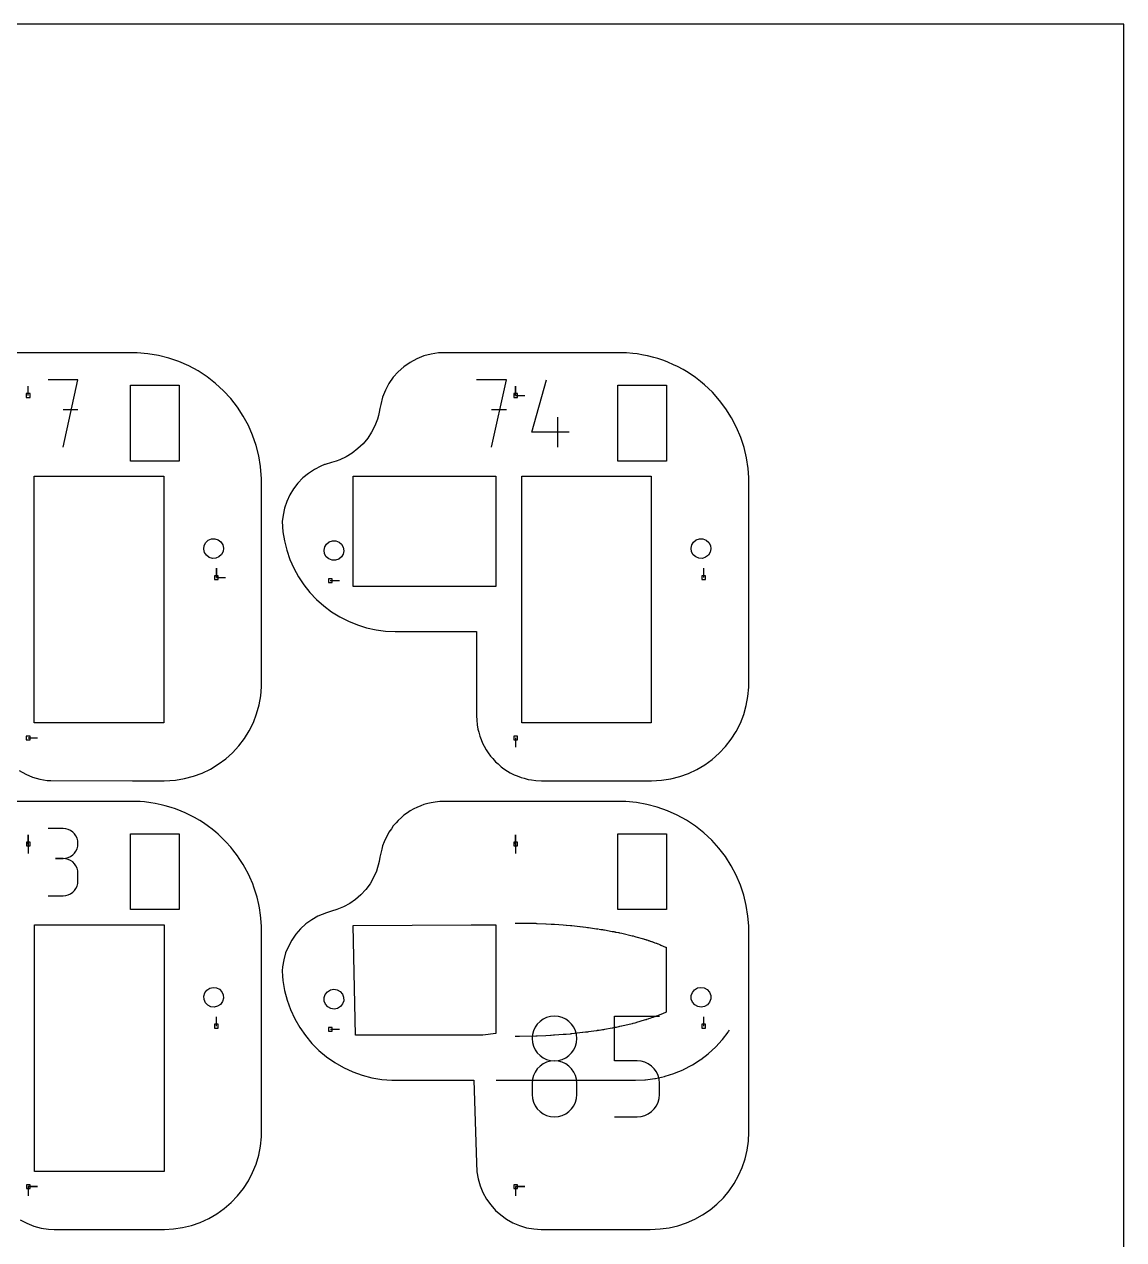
# Model space of a CAD drawing. Extents: x 0 to 400, y 0 to 400.
# Drawn here: x 230.4 to 400, y 212.6 to 400 of the extents above; entities that cross this region are included whole.
import ezdxf

# ---------------------------------------------------------------- set-up
doc = ezdxf.new("R2010")
doc.units = 0

msp = doc.modelspace()

# ---------------------------------------------------------------- linework, layer by layer
at = {"layer": 'annotation', "color": 1}
for p, q in [((238.688848, 345.174575), (234.078632, 345.174575)), ((236.384065, 334.807276), (238.688848, 345.174575)), ((304.792789, 345.174575), (300.182572, 345.174575)), ((302.488006, 334.807276), (304.792789, 345.174575)), ((308.680851, 337.112059), (310.979783, 345.174575)), ((231.011465, 342.767525), (231.011465, 344.196275)), ((306.186467, 342.767525), (306.186467, 344.196275)), ((306.186467, 342.767525), (306.186467, 344.196275)), ((306.186467, 344.196275), (306.186467, 342.767525)), ((306.186467, 342.767525), (307.615217, 342.767525)), ((238.688848, 340.557856), (236.384065, 340.557856)), ((304.792789, 340.557856), (302.488006, 340.557856)), ((312.711784, 334.807276), (312.711784, 339.411641)), ((314.437283, 337.112059), (308.680851, 337.112059)), ((260.044763, 314.700648), (260.044763, 316.129398)), ((260.044763, 314.700648), (260.044763, 316.129398)), ((260.044763, 316.129398), (260.044763, 314.700648)), ((335.218558, 314.700648), (335.218558, 316.129398)), ((260.044763, 314.700648), (261.473513, 314.700647)), ((277.618556, 314.224398), (279.047306, 314.224398)), ((231.011465, 289.967521), (232.440215, 289.96752)), ((306.186467, 289.967521), (306.186467, 288.538771)), ((236.391001, 275.992369), (234.088432, 275.992369)), ((236.805123, 275.955199), (236.391001, 275.992369)), ((237.194798, 275.848078), (236.805123, 275.955199)), ((237.553544, 275.677596), (237.194798, 275.848078)), ((237.87488, 275.45034), (237.553544, 275.677596)), ((231.017499, 273.59252), (231.017499, 275.02127)), ((231.017499, 273.59252), (231.017499, 275.02127)), ((231.017499, 275.02127), (231.017499, 273.59252)), ((238.152325, 275.1729), (237.87488, 275.45034)), ((238.379398, 274.851863), (238.152325, 275.1729)), ((238.549617, 274.493817), (238.379398, 274.851863)), ((238.656501, 274.10535), (238.549617, 274.493817)), ((238.693569, 273.693052), (238.656501, 274.10535)), ((238.656501, 273.278818), (238.693569, 273.693052)), ((238.693569, 273.693052), (238.693569, 273.693052)), ((306.186467, 273.59252), (306.186467, 275.02127)), ((306.186467, 273.59252), (306.186467, 275.02127)), ((306.186467, 275.02127), (306.186467, 273.59252)), ((231.017499, 273.59252), (231.017499, 272.16377)), ((237.553544, 271.702247), (237.87488, 271.929832)), ((237.87488, 271.929832), (238.152325, 272.207817)), ((238.152325, 272.207817), (238.379398, 272.529666)), ((238.379398, 272.529666), (238.549617, 272.888844)), ((238.549617, 272.888844), (238.656501, 273.278818)), ((306.186467, 273.59252), (306.186467, 272.16377)), ((236.391001, 271.387232), (235.238091, 271.387232)), ((235.238091, 271.387232), (236.391001, 271.387232)), ((236.391001, 271.387232), (236.805123, 271.424412)), ((236.805123, 271.350061), (236.391001, 271.387232)), ((236.391001, 271.387232), (236.391001, 271.387232)), ((236.805123, 271.424412), (237.194798, 271.531595)), ((237.194798, 271.242941), (236.805123, 271.350061)), ((237.194798, 271.531595), (237.553544, 271.702247)), ((237.553544, 271.072458), (237.194798, 271.242941)), ((237.87488, 270.845203), (237.553544, 271.072458)), ((238.152325, 270.567762), (237.87488, 270.845203)), ((238.379398, 270.246725), (238.152325, 270.567762)), ((238.549617, 269.888679), (238.379398, 270.246725)), ((238.656501, 269.500213), (238.549617, 269.888679)), ((238.693569, 269.087915), (238.656501, 269.500213)), ((238.693569, 267.935005), (238.693569, 269.087915)), ((238.693569, 269.087915), (238.693569, 269.087915)), ((237.553544, 265.950317), (237.87488, 266.177502)), ((237.87488, 266.177502), (238.152325, 266.454889)), ((238.152325, 266.454889), (238.379398, 266.775905)), ((238.379398, 266.775905), (238.549617, 267.133978)), ((238.549617, 267.133978), (238.656501, 267.522535)), ((238.656501, 267.522535), (238.693569, 267.935005)), ((234.088432, 265.635687), (236.391001, 265.635687)), ((236.391001, 265.635687), (236.805123, 265.672837)), ((236.391001, 265.635687), (236.391001, 265.635687)), ((236.805123, 265.672837), (237.194798, 265.779904)), ((237.194798, 265.779904), (237.553544, 265.950317)), ((306.135281, 261.416222), (306.559937, 261.422853)), ((306.559937, 261.422853), (306.683766, 261.424727)), ((306.683766, 261.424727), (306.807435, 261.422767)), ((306.807435, 261.422767), (309.297195, 261.383978)), ((309.297195, 261.383978), (309.405653, 261.382307)), ((309.405653, 261.382307), (309.528285, 261.376551)), ((309.528285, 261.376551), (310.842923, 261.315031)), ((310.842923, 261.315031), (310.912537, 261.31182)), ((310.912537, 261.31182), (311.659299, 261.276796)), ((311.659299, 261.276796), (312.064508, 261.257832)), ((312.064508, 261.257832), (312.102368, 261.256082)), ((312.102368, 261.256082), (312.222793, 261.24667)), ((312.222793, 261.24667), (313.513826, 261.145039)), ((313.513826, 261.145039), (313.55319, 261.141925)), ((313.55319, 261.141925), (313.976121, 261.108706)), ((313.976121, 261.108706), (314.036759, 261.103943)), ((314.036759, 261.103943), (314.687133, 261.052656)), ((314.687133, 261.052656), (314.741514, 261.048498)), ((314.741514, 261.048498), (314.746538, 261.048093)), ((314.746538, 261.048093), (314.864099, 261.034793)), ((314.864099, 261.034793), (316.124864, 260.892807)), ((316.124864, 260.892807), (316.162825, 260.888514)), ((316.162825, 260.888514), (316.569488, 260.842733)), ((316.569488, 260.842733), (316.608777, 260.838368)), ((316.608777, 260.838368), (317.029812, 260.79091)), ((317.029812, 260.79091), (317.2879, 260.761862)), ((317.2879, 260.761862), (317.31196, 260.759156)), ((317.31196, 260.759156), (317.426932, 260.742018)), ((317.426932, 260.742018), (318.660234, 260.558578)), ((318.660234, 260.558578), (318.670323, 260.557093)), ((318.670323, 260.557093), (318.777616, 260.541074)), ((318.777616, 260.541074), (318.804, 260.53719)), ((318.804, 260.53719), (318.98043, 260.51091)), ((319.103888, 260.492522), (319.110256, 260.491574)), ((319.110256, 260.491574), (319.369894, 260.453002)), ((319.369894, 260.453002), (319.390984, 260.449932)), ((319.390984, 260.449932), (319.617323, 260.416161)), ((319.617323, 260.416161), (319.762728, 260.394566)), ((319.762728, 260.394566), (319.776398, 260.3925)), ((319.776398, 260.3925), (319.890214, 260.371158)), ((319.890214, 260.371158), (321.111173, 260.141196)), ((321.111173, 260.141196), (321.115261, 260.140354)), ((321.115261, 260.140354), (321.158774, 260.132254)), ((321.158774, 260.132254), (321.172119, 260.129598)), ((321.172119, 260.129598), (321.316061, 260.102581)), ((321.316061, 260.102581), (321.327188, 260.100474)), ((321.327188, 260.100474), (321.446745, 260.078011)), ((321.446745, 260.078011), (321.455372, 260.076365)), ((321.455372, 260.076365), (321.54738, 260.058956)), ((321.54738, 260.058956), (321.553702, 260.057846)), ((321.553702, 260.057846), (321.621422, 260.04509)), ((321.621422, 260.04509), (321.625312, 260.044241)), ((321.625312, 260.044241), (321.667734, 260.036279)), ((321.667734, 260.036279), (321.669498, 260.035961)), ((321.669498, 260.035961), (321.687774, 260.032594)), ((321.687774, 260.032594), (322.078167, 259.959018)), ((322.078167, 259.959018), (322.114485, 259.952119)), ((322.114485, 259.952119), (322.126087, 259.949452)), ((322.126087, 259.949452), (322.250126, 259.9205)), ((322.250126, 259.9205), (322.277284, 259.914178)), ((322.277284, 259.914178), (322.568942, 259.846151)), ((322.568942, 259.846151), (322.569948, 259.845911)), ((322.569948, 259.845911), (322.579616, 259.843627)), ((322.579616, 259.843627), (324.157046, 259.475433)), ((324.157046, 259.475433), (324.304133, 259.441153)), ((324.304133, 259.441153), (324.327485, 259.434526)), ((324.327485, 259.434526), (324.577764, 259.363172)), ((324.577764, 259.363172), (324.591459, 259.359159)), ((324.591459, 259.359159), (324.737913, 259.317392)), ((324.737913, 259.317392), (325.934879, 258.976156)), ((325.934879, 258.976156), (326.046577, 258.944252)), ((326.046577, 258.944252), (326.062933, 258.939598)), ((326.062933, 258.939598), (326.239121, 258.889364)), ((326.239121, 258.889364), (326.315998, 258.867441)), ((326.315998, 258.867441), (326.323151, 258.865489)), ((326.323151, 258.865489), (326.330682, 258.862881)), ((326.330682, 258.862881), (326.41079, 258.834948)), ((326.41079, 258.834948), (326.428472, 258.828871)), ((326.428472, 258.828871), (326.61825, 258.762961)), ((326.61825, 258.762961), (326.627141, 258.759977)), ((326.627141, 258.759977), (326.722054, 258.726928)), ((326.722054, 258.726928), (326.737781, 258.721532)), ((326.737781, 258.721532), (326.906528, 258.662893)), ((326.906528, 258.662893), (326.928966, 258.655115)), ((326.928966, 258.655115), (327.169725, 258.571521)), ((327.169725, 258.571521), (327.191612, 258.564038)), ((327.191612, 258.564038), (327.425204, 258.482812)), ((327.425204, 258.482812), (327.446196, 258.475493)), ((327.446196, 258.475493), (327.671525, 258.397363)), ((327.671525, 258.397363), (327.691538, 258.3905)), ((327.691538, 258.3905), (327.904913, 258.316302)), ((327.904913, 258.316302), (327.923623, 258.309899)), ((327.923623, 258.309899), (328.123955, 258.240274)), ((328.123955, 258.240274), (328.150787, 258.23094)), ((328.150787, 258.23094), (328.153303, 258.230136)), ((328.153303, 258.230136), (328.176655, 258.220266)), ((328.176655, 258.220266), (328.427585, 258.113844)), ((328.427585, 258.113844), (328.44216, 258.107683)), ((328.44216, 258.107683), (328.598207, 258.041475)), ((328.598207, 258.041475), (329.336866, 257.728105)), ((329.336866, 257.728105), (329.405724, 257.698926)), ((329.405645, 257.573163), (329.405642, 257.451506)), ((329.405642, 257.451506), (329.40567, 248.284184)), ((329.405718, 257.598595), (329.405645, 257.573163)), ((329.405724, 257.698926), (329.405718, 257.598595)), ((329.33684, 247.647346), (328.598157, 247.334103)), ((329.405758, 247.676583), (329.33684, 247.647346)), ((329.40567, 248.284184), (329.405623, 247.802265)), ((329.405623, 247.802265), (329.4057, 247.801893)), ((329.4057, 247.801893), (329.405675, 247.776662)), ((329.405675, 247.776662), (329.405758, 247.676583)), ((260.055625, 245.525643), (260.055625, 246.954393)), ((309.549343, 245.845509), (309.208374, 245.364034)), ((309.965762, 246.2616), (309.549343, 245.845509)), ((310.447813, 246.602426), (309.965762, 246.2616)), ((310.985682, 246.858106), (310.447813, 246.602426)), ((311.56955, 247.01876), (310.985682, 246.858106)), ((312.189603, 247.074507), (311.56955, 247.01876)), ((312.809655, 247.01876), (312.189603, 247.074507)), ((312.189603, 247.074507), (312.189603, 247.074507)), ((313.393523, 246.858106), (312.809655, 247.01876)), ((313.931392, 246.602426), (313.393523, 246.858106)), ((314.413443, 246.2616), (313.931392, 246.602426)), ((314.829862, 245.845509), (314.413443, 246.2616)), ((315.170831, 245.364034), (314.829862, 245.845509)), ((321.474482, 240.168447), (321.474482, 247.093524)), ((321.474482, 247.093524), (328.38103, 247.093524)), ((322.541844, 245.522997), (322.250106, 245.454949)), ((322.568979, 245.529447), (322.541844, 245.522997)), ((322.578749, 245.531694), (322.568979, 245.529447)), ((322.579624, 245.531878), (322.578749, 245.531694)), ((324.157111, 245.90005), (322.579624, 245.531878)), ((324.304184, 245.934439), (324.157111, 245.90005)), ((324.327592, 245.941102), (324.304184, 245.934439)), ((324.577759, 246.012389), (324.327592, 245.941102)), ((324.724235, 246.054152), (324.577759, 246.012389)), ((324.737891, 246.058064), (324.724235, 246.054152)), ((324.849506, 246.08996), (324.737891, 246.058064)), ((326.046607, 246.431185), (324.849506, 246.08996)), ((326.222668, 246.481449), (326.046607, 246.431185)), ((326.239104, 246.486109), (326.222668, 246.481449)), ((326.316028, 246.50809), (326.239104, 246.486109)), ((326.32321, 246.510104), (326.316028, 246.50809)), ((326.330675, 246.512645), (326.32321, 246.510104)), ((326.410775, 246.540425), (326.330675, 246.512645)), ((326.600451, 246.60632), (326.410775, 246.540425)), ((326.618165, 246.612503), (326.600451, 246.60632)), ((326.713266, 246.645545), (326.618165, 246.612503)), ((326.722112, 246.648562), (326.713266, 246.645545)), ((326.890778, 246.70719), (326.722112, 246.648562)), ((326.906562, 246.712589), (326.890778, 246.70719)), ((327.1473, 246.796113), (326.906562, 246.712589)), ((327.169816, 246.804005), (327.1473, 246.796113)), ((327.403401, 246.885087), (327.169816, 246.804005)), ((327.425289, 246.892688), (327.403401, 246.885087)), ((327.650625, 246.970886), (327.425289, 246.892688)), ((327.67153, 246.97819), (327.650625, 246.970886)), ((327.885104, 247.052228), (327.67153, 246.97819)), ((327.904943, 247.059233), (327.885104, 247.052228)), ((328.105277, 247.128729), (327.904943, 247.059233)), ((328.123839, 247.135236), (328.105277, 247.128729)), ((328.150742, 247.14449), (328.123839, 247.135236)), ((328.153247, 247.145434), (328.150742, 247.14449)), ((328.176692, 247.155249), (328.153247, 247.145434)), ((328.42762, 247.261772), (328.176692, 247.155249)), ((328.583632, 247.327945), (328.42762, 247.261772)), ((328.598157, 247.334103), (328.583632, 247.327945)), ((335.219765, 245.525643), (335.219765, 246.954393)), ((277.629419, 245.049393), (279.058169, 245.049393)), ((306.559977, 243.953571), (306.135281, 243.960032)), ((306.68373, 243.951755), (306.559977, 243.953571)), ((306.807491, 243.953652), (306.68373, 243.951755)), ((309.297224, 243.991553), (306.807491, 243.953652)), ((308.79205, 244.244453), (308.736328, 243.626109)), ((308.736328, 243.626109), (308.736328, 243.626109)), ((308.736328, 243.626109), (308.792082, 243.004863)), ((308.952671, 244.827055), (308.79205, 244.244453)), ((309.208374, 245.364034), (308.952671, 244.827055)), ((309.405738, 243.993219), (309.297224, 243.991553)), ((309.528247, 243.998884), (309.405738, 243.993219)), ((310.842877, 244.060421), (309.528247, 243.998884)), ((311.598914, 244.095802), (310.842877, 244.060421)), ((311.669453, 244.099106), (311.598914, 244.095802)), ((312.065425, 244.117648), (311.669453, 244.099106)), ((312.102312, 244.119463), (312.065425, 244.117648)), ((312.222797, 244.128862), (312.102312, 244.119463)), ((313.513772, 244.230535), (312.222797, 244.128862)), ((313.942101, 244.264128), (313.513772, 244.230535)), ((313.982111, 244.26726), (313.942101, 244.264128)), ((314.637825, 244.318955), (313.982111, 244.26726)), ((314.698939, 244.323714), (314.637825, 244.318955)), ((314.742528, 244.327194), (314.698939, 244.323714)), ((314.746591, 244.327549), (314.742528, 244.327194)), ((314.864189, 244.340718), (314.746591, 244.327549)), ((316.124757, 244.482604), (314.864189, 244.340718)), ((315.426534, 244.827055), (315.170831, 245.364034)), ((315.587155, 244.244453), (315.426534, 244.827055)), ((315.587123, 243.004863), (315.642877, 243.626109)), ((315.642877, 243.626109), (315.587155, 244.244453)), ((315.642877, 243.626109), (315.642877, 243.626109)), ((316.535351, 244.528937), (316.124757, 244.482604)), ((316.573663, 244.533197), (316.535351, 244.528937)), ((316.998315, 244.580986), (316.573663, 244.533197)), ((317.037926, 244.585454), (316.998315, 244.580986)), ((317.288578, 244.613654), (317.037926, 244.585454)), ((317.311956, 244.616332), (317.288578, 244.613654)), ((317.42704, 244.63346), (317.311956, 244.616332)), ((318.660124, 244.816961), (317.42704, 244.63346)), ((318.770357, 244.833352), (318.660124, 244.816961)), ((318.780697, 244.834789), (318.770357, 244.833352)), ((319.065536, 244.877243), (318.780697, 244.834789)), ((319.092122, 244.881193), (319.065536, 244.877243)), ((319.348891, 244.919378), (319.092122, 244.881193)), ((319.37292, 244.922934), (319.348891, 244.919378)), ((319.599067, 244.956606), (319.37292, 244.922934)), ((319.620198, 244.959802), (319.599067, 244.956606)), ((319.762982, 244.981003), (319.620198, 244.959802)), ((319.776398, 244.982985), (319.762982, 244.981003)), ((319.890263, 245.004425), (319.776398, 244.982985)), ((321.11088, 245.23424), (319.890263, 245.004425)), ((321.158897, 245.243344), (321.11088, 245.23424)), ((321.163354, 245.244149), (321.158897, 245.243344)), ((321.307109, 245.271303), (321.163354, 245.244149)), ((321.320487, 245.273743), (321.307109, 245.271303)), ((321.437943, 245.295907), (321.320487, 245.273743)), ((321.448879, 245.29795), (321.437943, 245.295907)), ((321.54294, 245.315674), (321.448879, 245.29795)), ((321.551767, 245.317348), (321.54294, 245.315674)), ((321.61938, 245.330114), (321.551767, 245.317348)), ((321.625731, 245.331235), (321.61938, 245.330114)), ((321.667963, 245.339266), (321.625731, 245.331235)), ((321.671925, 245.339974), (321.667963, 245.339266)), ((321.690251, 245.343484), (321.671925, 245.339974)), ((321.691842, 245.343797), (321.690251, 245.343484)), ((322.078514, 245.416517), (321.691842, 245.343797)), ((322.114468, 245.423272), (322.078514, 245.416517)), ((322.126123, 245.426034), (322.114468, 245.423272)), ((322.250106, 245.454949), (322.126123, 245.426034)), ((338.114309, 243.478727), (338.991148, 244.621644)), ((338.991148, 244.621644), (339.041179, 244.693294)), ((339.041179, 244.693294), (339.180433, 244.911893)), ((308.792082, 243.004863), (308.952783, 242.42)), ((308.952783, 242.42), (309.208591, 241.881322)), ((309.208591, 241.881322), (309.549664, 241.39863)), ((314.829541, 241.39863), (315.170615, 241.881322)), ((315.170615, 241.881322), (315.426422, 242.42)), ((315.426422, 242.42), (315.587123, 243.004863)), ((335.961199, 241.314687), (337.023155, 242.287998)), ((337.023155, 242.287998), (337.084959, 242.349682)), ((337.084959, 242.349682), (338.058199, 243.411809)), ((338.058199, 243.411809), (338.114309, 243.478727)), ((309.549664, 241.39863), (309.966163, 240.981723)), ((309.966163, 240.981723), (310.448247, 240.640402)), ((310.985682, 239.951462), (310.447813, 239.695553)), ((310.448247, 240.640402), (310.986075, 240.384467)), ((311.56955, 240.1122), (310.985682, 239.951462)), ((310.986075, 240.384467), (311.569807, 240.22372)), ((312.189603, 240.167959), (311.56955, 240.1122)), ((311.569807, 240.22372), (312.189603, 240.167959)), ((312.189603, 240.167959), (312.809398, 240.22372)), ((312.809655, 240.112232), (312.189603, 240.167959)), ((312.189603, 240.167959), (312.189603, 240.167959)), ((312.189603, 240.167959), (312.189603, 240.167959)), ((312.809398, 240.22372), (313.39313, 240.384467)), ((313.393523, 239.951574), (312.809655, 240.112232)), ((313.39313, 240.384467), (313.930958, 240.640402)), ((313.931392, 239.695769), (313.393523, 239.951574)), ((313.930958, 240.640402), (314.413042, 240.981723)), ((314.413042, 240.981723), (314.829541, 241.39863)), ((324.927756, 240.168447), (321.474482, 240.168447)), ((325.547809, 240.113021), (324.927756, 240.168447)), ((326.131677, 239.953169), (325.547809, 240.113021)), ((326.669545, 239.698533), (326.131677, 239.953169)), ((333.464778, 239.557791), (334.67964, 240.331806)), ((334.67964, 240.331806), (334.751288, 240.381707)), ((334.751288, 240.381707), (335.894177, 241.258678)), ((335.894177, 241.258678), (335.961199, 241.314687)), ((309.208374, 238.454885), (308.952671, 237.916377)), ((309.549343, 238.937456), (309.208374, 238.454885)), ((309.965762, 239.354281), (309.549343, 238.937456)), ((310.447813, 239.695553), (309.965762, 239.354281)), ((314.413443, 239.354602), (313.931392, 239.695769)), ((314.829862, 238.937857), (314.413443, 239.354602)), ((315.170831, 238.455318), (314.829862, 238.937857)), ((315.426534, 237.916771), (315.170831, 238.455318)), ((327.151597, 239.35875), (326.669545, 239.698533)), ((327.568016, 238.943462), (327.151597, 239.35875)), ((327.908985, 238.462308), (327.568016, 238.943462)), ((328.164688, 237.924927), (327.908985, 238.462308)), ((329.244806, 237.798846), (330.618569, 238.232015)), ((330.618569, 238.232015), (330.700962, 238.261479)), ((330.700962, 238.261479), (332.031695, 238.812758)), ((332.031695, 238.812758), (332.111113, 238.8493)), ((332.111113, 238.8493), (333.388873, 239.51433)), ((333.388873, 239.51433), (333.464778, 239.557791)), ((303.180432, 237.192486), (324.680495, 237.192536)), ((308.79205, 237.331741), (308.736328, 236.710784)), ((308.736328, 236.710784), (308.736328, 234.990486)), ((308.952671, 237.916377), (308.79205, 237.331741)), ((315.587155, 237.331998), (315.426534, 237.916771)), ((315.642877, 236.710784), (315.587155, 237.331998)), ((315.642877, 234.990486), (315.642877, 236.710784)), ((315.642877, 236.710784), (315.642877, 236.710784)), ((324.680495, 237.192536), (324.713225, 237.193104)), ((324.713225, 237.193104), (326.15234, 237.255941)), ((326.15234, 237.255941), (326.239482, 237.262601)), ((326.239482, 237.262601), (327.667609, 237.450734)), ((327.667609, 237.450734), (327.753831, 237.465162)), ((327.753831, 237.465162), (329.160202, 237.776964)), ((328.325309, 237.340961), (328.164688, 237.924927)), ((328.38103, 236.720049), (328.325309, 237.340961)), ((328.38103, 234.999751), (328.38103, 236.720049)), ((328.38103, 236.720049), (328.38103, 236.720049)), ((329.160202, 237.776964), (329.244806, 237.798846)), ((308.736328, 234.990486), (308.736328, 234.990486)), ((308.736328, 234.990486), (308.792082, 234.369574)), ((308.792082, 234.369574), (308.952783, 233.785608)), ((315.426422, 233.785608), (315.587123, 234.369574)), ((315.587123, 234.369574), (315.642877, 234.990486)), ((328.164576, 233.793765), (328.325277, 234.378537)), ((328.325277, 234.378537), (328.38103, 234.999751)), ((308.952783, 233.785608), (309.208591, 233.248227)), ((309.208591, 233.248227), (309.549664, 232.767073)), ((309.549664, 232.767073), (309.966163, 232.351785)), ((314.413042, 232.351785), (314.829541, 232.767073)), ((314.829541, 232.767073), (315.170615, 233.248227)), ((315.170615, 233.248227), (315.426422, 233.785608)), ((327.151196, 232.355933), (327.567695, 232.772678)), ((327.567695, 232.772678), (327.908768, 233.255217)), ((327.908768, 233.255217), (328.164576, 233.793765)), ((309.966163, 232.351785), (310.448247, 232.012003)), ((310.448247, 232.012003), (310.986075, 231.757366)), ((310.986075, 231.757366), (311.569807, 231.597514)), ((311.569807, 231.597514), (312.189603, 231.542088)), ((312.189603, 231.542088), (312.809398, 231.597514)), ((312.189603, 231.542088), (312.189603, 231.542088)), ((312.809398, 231.597514), (313.39313, 231.757366)), ((313.39313, 231.757366), (313.930958, 232.012003)), ((313.930958, 232.012003), (314.413042, 232.351785)), ((321.474482, 231.542576), (324.927756, 231.542576)), ((324.927756, 231.542576), (325.547552, 231.598303)), ((324.927756, 231.542576), (324.927756, 231.542576)), ((325.547552, 231.598303), (326.131284, 231.758961)), ((326.131284, 231.758961), (326.669112, 232.014766)), ((326.669112, 232.014766), (327.151196, 232.355933)), ((231.017499, 220.792516), (232.446249, 220.792516)), ((231.017499, 220.792516), (232.446249, 220.792516)), ((232.446249, 220.792516), (231.017499, 220.792516)), ((231.017499, 220.792516), (231.017499, 219.363766)), ((306.186467, 220.792516), (307.615217, 220.792516)), ((306.186467, 220.792516), (307.615217, 220.792516)), ((307.615217, 220.792516), (306.186467, 220.792516)), ((306.186467, 220.792516), (306.186467, 219.363766))]:
    msp.add_line(p, q, dxfattribs=at)
at = {"layer": 'boundary', "color": 5}
for p, q in [((242.289628, 349.367525), (220.005429, 349.367525)), ((247.005428, 349.367525), (242.289628, 349.367525)), ((247.831928, 349.350441), (247.005428, 349.367525)), ((249.479284, 349.213937), (247.831928, 349.350441)), ((251.109733, 348.941864), (249.479284, 349.213937)), ((252.712155, 348.536077), (251.109733, 348.941864)), ((292.034987, 348.859952), (290.954251, 348.430603)), ((293.158259, 349.16093), (292.034987, 348.859952)), ((294.308873, 349.32947), (293.158259, 349.16093)), ((295.180431, 349.367525), (294.308873, 349.32947)), ((319.763286, 349.367525), (295.180431, 349.367525)), ((322.678201, 349.357236), (319.763286, 349.367525)), ((323.314578, 349.331741), (322.678201, 349.357236)), ((324.30672, 349.249529), (323.314578, 349.331741)), ((324.939016, 349.173205), (324.30672, 349.249529)), ((325.920976, 349.009345), (324.939016, 349.173205)), ((326.54514, 348.882684), (325.920976, 349.009345)), ((327.51022, 348.638293), (326.54514, 348.882684)), ((328.122251, 348.462103), (327.51022, 348.638293)), ((254.275589, 347.999349), (252.712155, 348.536077)), ((255.78936, 347.335345), (254.275589, 347.999349)), ((257.24313, 346.548605), (255.78936, 347.335345)), ((288.978078, 347.211682), (288.109366, 346.438595)), ((289.930667, 347.878693), (288.978078, 347.211682)), ((290.954251, 348.430603), (289.930667, 347.878693)), ((329.06385, 348.138851), (328.122251, 348.462103)), ((329.659824, 347.914263), (329.06385, 348.138851)), ((330.571513, 347.514358), (329.659824, 347.914263)), ((331.14761, 347.242812), (330.571513, 347.514358)), ((332.023163, 346.768987), (331.14761, 347.242812)), ((332.575688, 346.452226), (332.023163, 346.768987)), ((258.626966, 345.644499), (257.24313, 346.548605)), ((259.931412, 344.629209), (258.626966, 345.644499)), ((287.336276, 345.56988), (286.669265, 344.617291)), ((288.109366, 346.438595), (287.336276, 345.56988)), ((333.409122, 345.907716), (332.575688, 346.452226)), ((333.934539, 345.547767), (333.409122, 345.907716)), ((334.720158, 344.936294), (333.934539, 345.547767)), ((335.359778, 344.39597), (334.720158, 344.936294)), ((261.147563, 343.509661), (259.931412, 344.629209)), ((262.26711, 342.293511), (261.147563, 343.509661)), ((286.117355, 343.59371), (285.688005, 342.512971)), ((286.669265, 344.617291), (286.117355, 343.59371)), ((336.555804, 343.256297), (335.359778, 344.39597)), ((337.653583, 342.021818), (336.555804, 343.256297)), ((263.282236, 340.989298), (262.26711, 342.293511)), ((285.387025, 341.389702), (285.277023, 340.754065)), ((285.688005, 342.512971), (285.387025, 341.389702)), ((338.645624, 340.700956), (337.653583, 342.021818)), ((264.186506, 339.605229), (263.282236, 340.989298)), ((264.973247, 338.151458), (264.186506, 339.605229)), ((285.064636, 339.674), (284.883024, 339.095714)), ((285.169293, 340.206217), (285.064636, 339.674)), ((285.277023, 340.754065), (285.169293, 340.206217)), ((339.525412, 339.30236), (338.645624, 340.700956)), ((340.286582, 337.836089), (339.525412, 339.30236)), ((265.637249, 336.637686), (264.973247, 338.151458)), ((284.490756, 338.069003), (283.98802, 337.091624)), ((284.883024, 339.095714), (284.490756, 338.069003)), ((340.924069, 336.311971), (340.286582, 337.836089)), ((266.173976, 335.074251), (265.637249, 336.637686)), ((283.380911, 336.175421), (282.676783, 335.331494)), ((283.98802, 337.091624), (283.380911, 336.175421)), ((341.433517, 334.740414), (340.924069, 336.311971)), ((266.579766, 333.471832), (266.173976, 335.074251)), ((281.012659, 333.900373), (280.072831, 333.33052)), ((281.884164, 334.570069), (281.012659, 333.900373)), ((282.676783, 335.331494), (281.884164, 334.570069)), ((341.81145, 333.132154), (341.433517, 334.740414)), ((266.85184, 331.841378), (266.579766, 333.471832)), ((266.993515, 329.94378), (266.85184, 331.841378)), ((276.160679, 331.86679), (275.175787, 331.366899)), ((276.719624, 332.108879), (276.160679, 331.86679)), ((276.838408, 332.14537), (276.719624, 332.108879)), ((277.777027, 332.433717), (276.838408, 332.14537)), ((278.523303, 332.653617), (277.777027, 332.433717)), ((279.076067, 332.867412), (278.523303, 332.653617)), ((280.072831, 333.33052), (279.076067, 332.867412)), ((342.055279, 331.49818), (341.81145, 333.132154)), ((267.005431, 329.367525), (266.993515, 329.94378)), ((273.401018, 330.057368), (272.632857, 329.263751)), ((274.252133, 330.761289), (273.401018, 330.057368)), ((275.175787, 331.366899), (274.252133, 330.761289)), ((342.165122, 330.107932), (342.055279, 331.49818)), ((342.180433, 329.367525), (342.165122, 330.107932)), ((267.005431, 325.445651), (267.005431, 329.367525)), ((271.957046, 328.390147), (271.381859, 327.447246)), ((272.632857, 329.263751), (271.957046, 328.390147)), ((342.180433, 326.008151), (342.180433, 329.367525)), ((270.914333, 326.446586), (270.560185, 325.400411)), ((271.381859, 327.447246), (270.914333, 326.446586)), ((267.005431, 316.550762), (267.005431, 325.445651)), ((270.323751, 324.321521), (270.20054, 323.318287)), ((270.560185, 325.400411), (270.323751, 324.321521)), ((342.180433, 313.942808), (342.180433, 326.008151)), ((270.20054, 323.318287), (270.311225, 321.731989)), ((270.311225, 321.731989), (270.541732, 320.34712)), ((270.541732, 320.34712), (270.904045, 318.898752)), ((270.904045, 318.898752), (271.38873, 317.485894)), ((271.38873, 317.485894), (271.992174, 316.119507)), ((266.992864, 297.867589), (267.005431, 316.550762)), ((271.992174, 316.119507), (272.70998, 314.809555)), ((272.70998, 314.809555), (273.536908, 313.565586)), ((273.536908, 313.565586), (274.466947, 312.39667)), ((342.180433, 298.367524), (342.180433, 313.942808)), ((274.466947, 312.39667), (275.49331, 311.311332)), ((275.49331, 311.311332), (276.608531, 310.317486)), ((276.608531, 310.317486), (277.804468, 309.422377)), ((277.804468, 309.422377), (279.072412, 308.632531)), ((279.072412, 308.632531), (280.403123, 307.953714)), ((280.403123, 307.953714), (281.786895, 307.390869)), ((281.786895, 307.390869), (283.213645, 306.948106)), ((283.213645, 306.948106), (284.672977, 306.628653)), ((284.672977, 306.628653), (286.154248, 306.434843)), ((286.154248, 306.434843), (287.646663, 306.368084)), ((287.646663, 306.368084), (288.338319, 306.367524)), ((288.338319, 306.367524), (300.180432, 306.367524)), ((300.180432, 306.367524), (300.180432, 301.63068)), ((300.180432, 301.63068), (300.180432, 300.946477)), ((300.180432, 300.946477), (300.180432, 293.367523)), ((342.159113, 297.771909), (342.180433, 298.367524)), ((266.630642, 295.051468), (266.87856, 296.45095)), ((266.87856, 296.45095), (266.992864, 297.867589)), ((341.77571, 294.947936), (342.034672, 296.350789)), ((342.034672, 296.350789), (342.159113, 297.771909)), ((266.251323, 293.681716), (266.630642, 295.051468)), ((341.384566, 293.576049), (341.77571, 294.947936)), ((265.113269, 291.080265), (265.744018, 292.354006)), ((265.744018, 292.354006), (266.251323, 293.681716)), ((300.180432, 293.367523), (300.210076, 292.688558)), ((300.210076, 292.688558), (300.292972, 291.987443)), ((340.864792, 292.247556), (341.384566, 293.576049)), ((264.364746, 289.871941), (265.113269, 291.080265)), ((300.292972, 291.987443), (300.387025, 291.345349)), ((300.387025, 291.345349), (300.520045, 290.848912)), ((300.520045, 290.848912), (300.688006, 290.222074)), ((339.459281, 289.768367), (340.221085, 290.974485)), ((340.221085, 290.974485), (340.864792, 292.247556)), ((262.542268, 287.694306), (263.505172, 288.739899)), ((263.505172, 288.739899), (264.364746, 289.871941)), ((300.688006, 290.222074), (300.877758, 289.744439)), ((300.877758, 289.744439), (301.117354, 289.141341)), ((301.117354, 289.141341), (301.361274, 288.688962)), ((301.361274, 288.688962), (301.669266, 288.117754)), ((337.609992, 287.599978), (338.586282, 288.640128)), ((338.586282, 288.640128), (339.459281, 289.768367)), ((260.34189, 285.899205), (261.484672, 286.744562)), ((261.484672, 286.744562), (262.542268, 287.694306)), ((301.669266, 288.117754), (301.964054, 287.696753)), ((301.964054, 287.696753), (302.336275, 287.165166)), ((302.336275, 287.165166), (302.677945, 286.781235)), ((302.677945, 286.781235), (303.109364, 286.296457)), ((336.539245, 286.657342), (337.609992, 287.599978)), ((229.614078, 284.955494), (230.627109, 284.386479)), ((257.842511, 284.55103), (259.124193, 285.165832)), ((259.124193, 285.165832), (260.34189, 285.899205)), ((303.109364, 286.296457), (303.493295, 285.954785)), ((303.493295, 285.954785), (303.978076, 285.523366)), ((303.978076, 285.523366), (304.399078, 285.228577)), ((304.399078, 285.228577), (304.930666, 284.856356)), ((304.930666, 284.856356), (305.383043, 284.612437)), ((332.861009, 284.495003), (334.153955, 285.097796)), ((334.153955, 285.097796), (335.383743, 285.820757)), ((335.383743, 285.820757), (336.539245, 286.657342)), ((230.627109, 284.386479), (231.69935, 283.938909)), ((231.69935, 283.938909), (232.8163, 283.61885)), ((232.8163, 283.61885), (233.962854, 283.430625)), ((233.962854, 283.430625), (234.504881, 283.389376)), ((234.504881, 283.389376), (247.123743, 283.36752)), ((247.123743, 283.36752), (252.005428, 283.36752)), ((252.005428, 283.36752), (253.730982, 283.467746)), ((253.730982, 283.467746), (255.13374, 283.698151)), ((255.13374, 283.698151), (256.508367, 284.060333)), ((256.508367, 284.060333), (257.842511, 284.55103)), ((305.383043, 284.612437), (305.954248, 284.304448)), ((305.954248, 284.304448), (306.431885, 284.114692)), ((306.431885, 284.114692), (307.034984, 283.875093)), ((307.034984, 283.875093), (307.53142, 283.742074)), ((307.53142, 283.742074), (308.158256, 283.574115)), ((308.158256, 283.574115), (308.666778, 283.499628)), ((308.666778, 283.499628), (309.308875, 283.405575)), ((309.308875, 283.405575), (310.180432, 283.36752)), ((310.180432, 283.36752), (320.558738, 283.36752)), ((320.558738, 283.36752), (327.18043, 283.36752)), ((327.18043, 283.36752), (328.722563, 283.456537)), ((328.722563, 283.456537), (330.132962, 283.670641)), ((330.132962, 283.670641), (331.516621, 284.017845)), ((331.516621, 284.017845), (332.861009, 284.495003)), ((245.366572, 280.19252), (220.017498, 280.19252)), ((247.357478, 280.185493), (245.366572, 280.19252)), ((248.299316, 280.14776), (247.357478, 280.185493)), ((248.976955, 280.091609), (248.299316, 280.14776)), ((249.912754, 279.978648), (248.976955, 280.091609)), ((250.583439, 279.866731), (249.912754, 279.978648)), ((251.507202, 279.679272), (250.583439, 279.866731)), ((252.166358, 279.512352), (251.507202, 279.679272)), ((253.072163, 279.25159), (252.166358, 279.512352)), ((253.715282, 279.030806), (253.072163, 279.25159)), ((290.954251, 279.255598), (290.502208, 279.011859)), ((291.557704, 279.495335), (290.954251, 279.255598)), ((292.034987, 279.684947), (291.557704, 279.495335)), ((292.662191, 279.853005), (292.034987, 279.684947)), ((293.158259, 279.985925), (292.662191, 279.853005)), ((293.80073, 280.080033), (293.158259, 279.985925)), ((294.522695, 280.163801), (293.80073, 280.080033)), ((295.180431, 280.19252), (294.522695, 280.163801)), ((311.334879, 280.19252), (295.180431, 280.19252)), ((322.18043, 280.19252), (311.334879, 280.19252)), ((323.185394, 280.160649), (322.18043, 280.19252)), ((324.830918, 280.009457), (323.185394, 280.160649)), ((326.458331, 279.722898), (324.830918, 280.009457)), ((328.056529, 279.302927), (326.458331, 279.722898)), ((329.614583, 278.75241), (328.056529, 279.302927)), ((254.597323, 278.698417), (253.715282, 279.030806)), ((255.220012, 278.425279), (254.597323, 278.698417)), ((256.072636, 278.023391), (255.220012, 278.425279)), ((256.670645, 277.699765), (256.072636, 278.023391)), ((257.488382, 277.230959), (256.670645, 277.699765)), ((288.594431, 277.695261), (288.109366, 277.26359)), ((288.978078, 278.036677), (288.594431, 277.695261)), ((289.509978, 278.409118), (288.978078, 278.036677)), ((289.930667, 278.703688), (289.509978, 278.409118)), ((290.502208, 279.011859), (289.930667, 278.703688)), ((331.121854, 278.07511), (329.614583, 278.75241)), ((332.568048, 277.275655), (331.121854, 278.07511)), ((258.057623, 276.859056), (257.488382, 277.230959)), ((258.83524, 276.32633), (258.057623, 276.859056)), ((259.371823, 275.90869), (258.83524, 276.32633)), ((259.943481, 275.454204), (259.371823, 275.90869)), ((287.041706, 275.974185), (286.669265, 275.442286)), ((287.336276, 276.394875), (287.041706, 275.974185)), ((287.767948, 276.879941), (287.336276, 276.394875)), ((288.109366, 277.26359), (287.767948, 276.879941)), ((333.943284, 276.359504), (332.568048, 277.275655)), ((335.238164, 275.332919), (333.943284, 276.359504)), ((260.318461, 275.10901), (259.943481, 275.454204)), ((261.159632, 274.334656), (260.318461, 275.10901)), ((261.504826, 273.959677), (261.159632, 274.334656)), ((262.27918, 273.118506), (261.504826, 273.959677)), ((285.927742, 273.941421), (285.688005, 273.337966)), ((286.117355, 274.418705), (285.927742, 273.941421)), ((286.425526, 274.990245), (286.117355, 274.418705)), ((286.669265, 275.442286), (286.425526, 274.990245)), ((336.443849, 274.202906), (335.238164, 275.332919)), ((337.552084, 272.977217), (336.443849, 274.202906)), ((262.592156, 272.716401), (262.27918, 273.118506)), ((263.294281, 271.814325), (262.592156, 272.716401)), ((263.573119, 271.387544), (263.294281, 271.814325)), ((285.387025, 272.214697), (285.277023, 271.57906)), ((285.555084, 272.8419), (285.387025, 272.214697)), ((285.688005, 273.337966), (285.555084, 272.8419)), ((338.555247, 271.664287), (337.552084, 272.977217)), ((264.198576, 270.430224), (263.573119, 271.387544)), ((264.441154, 269.981978), (264.198576, 270.430224)), ((264.985316, 268.976453), (264.441154, 269.981978)), ((285.145442, 270.906298), (284.734827, 269.44882)), ((285.277023, 271.57906), (285.145442, 270.906298)), ((339.446739, 270.272732), (338.555247, 271.664287)), ((340.220182, 268.812461), (339.446739, 270.272732)), ((265.19005, 268.509707), (264.985316, 268.976453)), ((265.649318, 267.462681), (265.19005, 268.509707)), ((284.291591, 268.441255), (283.740302, 267.48851)), ((284.734827, 269.44882), (284.291591, 268.441255)), ((340.870396, 267.293309), (340.220182, 268.812461)), ((265.814809, 266.980622), (265.649318, 267.462681)), ((266.186045, 265.899246), (265.814809, 266.980622)), ((283.087643, 266.602125), (282.341516, 265.792845)), ((283.740302, 267.48851), (283.087643, 266.602125)), ((341.392939, 265.72565), (340.870396, 267.293309)), ((266.311164, 265.405167), (266.186045, 265.899246)), ((266.591836, 264.296827), (266.311164, 265.405167)), ((266.675725, 263.794104), (266.591836, 264.296827)), ((280.606039, 264.44376), (279.637727, 263.920303)), ((281.510959, 265.07047), (280.606039, 264.44376)), ((282.341516, 265.792845), (281.510959, 265.07047)), ((341.784243, 264.120194), (341.392939, 265.72565)), ((266.863909, 262.666373), (266.675725, 263.794104)), ((266.905997, 262.158439), (266.863909, 262.666373)), ((275.704573, 262.494236), (274.744291, 261.94518)), ((277.004104, 263.021268), (275.704573, 262.494236)), ((277.777027, 263.258712), (277.004104, 263.021268)), ((278.617746, 263.506441), (277.777027, 263.258712)), ((279.637727, 263.920303), (278.617746, 263.506441)), ((342.04163, 262.48791), (341.784243, 264.120194)), ((342.163959, 260.989174), (342.04163, 262.48791)), ((267.003044, 260.891602), (266.905997, 262.158439)), ((267.0175, 260.19252), (267.003044, 260.891602)), ((273.034214, 260.546935), (272.305344, 259.714858)), ((273.850526, 261.293421), (273.034214, 260.546935)), ((274.744291, 261.94518), (273.850526, 261.293421)), ((342.180433, 260.19252), (342.163959, 260.989174)), ((267.0175, 257.020646), (267.0175, 260.19252)), ((271.67283, 258.807368), (271.144423, 257.835571)), ((272.305344, 259.714858), (271.67283, 258.807368)), ((342.180433, 254.330302), (342.180433, 260.19252)), ((267.0175, 243.898485), (267.0175, 257.020646)), ((270.726576, 256.811358), (270.424408, 255.74726)), ((271.144423, 257.835571), (270.726576, 256.811358)), ((270.424408, 255.74726), (270.241613, 254.6563)), ((270.241613, 254.6563), (270.1925, 254.042859)), ((270.1925, 254.042859), (270.255827, 253.250302)), ((270.255827, 253.250302), (270.311225, 252.556984)), ((342.180252, 229.177307), (342.180433, 254.330302)), ((270.311225, 252.556984), (270.565533, 251.041443)), ((270.565533, 251.041443), (270.955196, 249.543114)), ((270.955196, 249.543114), (271.475749, 248.085086)), ((271.475749, 248.085086), (272.123127, 246.67877)), ((272.123127, 246.67877), (272.892257, 245.335173)), ((267.014801, 228.965868), (267.0175, 243.898485)), ((272.892257, 245.335173), (273.777132, 244.06481)), ((273.777132, 244.06481), (274.770818, 242.877622)), ((274.770818, 242.877622), (275.865537, 241.782904)), ((275.865537, 241.782904), (277.052722, 240.789219)), ((277.052722, 240.789219), (278.323087, 239.904346)), ((278.323087, 239.904346), (279.666683, 239.135212)), ((279.666683, 239.135212), (281.072998, 238.487834)), ((281.072998, 238.487834), (282.531025, 237.96728)), ((282.531025, 237.96728), (284.029356, 237.577625)), ((284.029356, 237.577625), (285.556258, 237.321917)), ((285.556258, 237.321917), (287.099786, 237.202155)), ((287.099786, 237.202155), (287.680432, 237.192519)), ((287.680432, 237.192519), (299.748235, 237.192518)), ((299.748235, 237.192518), (300.180432, 224.469124)), ((266.985766, 228.451286), (267.014801, 228.965868)), ((342.114647, 227.791586), (342.180252, 229.177307)), ((266.574992, 225.631915), (266.84753, 227.031816)), ((266.84753, 227.031816), (266.985766, 228.451286)), ((341.921304, 226.417854), (342.114647, 227.791586)), ((266.170616, 224.264259), (266.574992, 225.631915)), ((341.159068, 223.753181), (341.601864, 225.067869)), ((341.601864, 225.067869), (341.921304, 226.417854)), ((265.638069, 222.941235), (266.170616, 224.264259)), ((300.180432, 224.469124), (300.241899, 223.086983)), ((300.241899, 223.086983), (300.428643, 221.978855)), ((340.596704, 222.485021), (341.159068, 223.753181)), ((264.20886, 220.476491), (264.982169, 221.674822)), ((264.982169, 221.674822), (265.638069, 222.941235)), ((300.428643, 221.978855), (300.738551, 220.898676)), ((339.133493, 220.131229), (339.91958, 221.274258)), ((339.91958, 221.274258), (340.596704, 222.485021)), ((262.339034, 218.326772), (263.325148, 219.357097)), ((263.325148, 219.357097), (264.20886, 220.476491)), ((300.738551, 220.898676), (301.167708, 219.860088)), ((301.167708, 219.860088), (301.710691, 218.87621)), ((338.245173, 219.065724), (339.133493, 220.131229)), ((260.096153, 216.569769), (261.259441, 217.394849)), ((261.259441, 217.394849), (262.339034, 218.326772)), ((301.710691, 218.87621), (302.360647, 217.95947)), ((302.360647, 217.95947), (303.109364, 217.121452)), ((336.193025, 217.203002), (337.262213, 218.086858)), ((337.262213, 218.086858), (338.245173, 219.065724)), ((229.767733, 215.681351), (230.791315, 215.129443)), ((257.561291, 215.26898), (258.859705, 215.859001)), ((258.859705, 215.859001), (260.096153, 216.569769)), ((303.109364, 217.121452), (303.897987, 216.416695)), ((303.897987, 216.416695), (304.809955, 215.760707)), ((304.809955, 215.760707), (305.789795, 215.211176)), ((332.562775, 215.192622), (333.833213, 215.749666)), ((333.833213, 215.749666), (335.04675, 216.421705)), ((335.04675, 216.421705), (336.193025, 217.203002)), ((230.791315, 215.129443), (231.872051, 214.700088)), ((231.872051, 214.700088), (232.995323, 214.39911)), ((232.995323, 214.39911), (234.145942, 214.23057)), ((234.145942, 214.23057), (235.017499, 214.192515)), ((235.017499, 214.192515), (244.815803, 214.192515)), ((244.815803, 214.192515), (252.017497, 214.192515)), ((252.017497, 214.192515), (253.414013, 214.271117)), ((253.414013, 214.271117), (254.82606, 214.471427)), ((254.82606, 214.471427), (256.212673, 214.805055)), ((256.212673, 214.805055), (257.561291, 215.26898)), ((305.789795, 215.211176), (306.825133, 214.775052)), ((306.825133, 214.775052), (307.902894, 214.457844)), ((307.902894, 214.457844), (309.009466, 214.263565)), ((309.009466, 214.263565), (310.130872, 214.194679)), ((310.130872, 214.194679), (326.938761, 214.192515)), ((326.938761, 214.192515), (328.520688, 214.253958)), ((328.520688, 214.253958), (329.895108, 214.441557)), ((329.895108, 214.441557), (331.246323, 214.75534)), ((331.246323, 214.75534), (332.562775, 215.192622))]:
    msp.add_line(p, q, dxfattribs=at)
at = {"layer": 'frame', "color": 5}
for p, q in [((400, 400), (0, 400)), ((400, 0), (400, 400))]:
    msp.add_line(p, q, dxfattribs=at)
at = {"layer": 'hole', "color": 5}
for p, q in [((231.297215, 343.053275), (230.725715, 343.053275)), ((230.725715, 343.053275), (230.725715, 342.481775)), ((231.297215, 342.481775), (231.297215, 343.053275)), ((246.805428, 335.102633), (246.805428, 344.367527)), ((246.805428, 344.367527), (252.744463, 344.367527)), ((252.744463, 344.367527), (254.305429, 344.367527)), ((254.305429, 344.367527), (254.305429, 342.222562)), ((306.472217, 343.053275), (305.900717, 343.053275)), ((305.900717, 343.053275), (305.900717, 342.481775)), ((306.472217, 342.481775), (306.472217, 343.053275)), ((321.98043, 333.915672), (321.98043, 344.367527)), ((321.98043, 344.367527), (328.680338, 344.367527)), ((328.680338, 344.367527), (329.480431, 344.367527)), ((329.480431, 344.367527), (329.480431, 343.268098)), ((329.480431, 343.268098), (329.480431, 332.667527)), ((230.725715, 342.481775), (231.297215, 342.481775)), ((254.305429, 342.222562), (254.305429, 332.667527)), ((305.900717, 342.481775), (306.472217, 342.481775)), ((246.805428, 332.667527), (246.805428, 335.102633)), ((321.98043, 332.667527), (321.98043, 333.915672)), ((252.744463, 332.667527), (246.805428, 332.667527)), ((254.305429, 332.667527), (252.744463, 332.667527)), ((328.680338, 332.667527), (321.98043, 332.667527)), ((329.480431, 332.667527), (328.680338, 332.667527)), ((231.960277, 320.283354), (231.960277, 330.308452)), ((231.960277, 330.308452), (241.678128, 330.308452)), ((241.678128, 330.308452), (251.960279, 330.308452)), ((251.960279, 330.308452), (251.960279, 320.283354)), ((281.13528, 328.437174), (281.135279, 330.308452)), ((281.135279, 330.308452), (288.209608, 330.308452)), ((288.209608, 330.308452), (292.183159, 330.308452)), ((292.183159, 330.308452), (302.383026, 330.308452)), ((302.383026, 330.308452), (303.135281, 330.308452)), ((303.135281, 330.308452), (303.135281, 326.578823)), ((307.135279, 315.664933), (307.135279, 330.308452)), ((307.135279, 330.308452), (312.116288, 330.308452)), ((312.116288, 330.308452), (327.135281, 330.308452)), ((327.135281, 330.308452), (327.135281, 315.664933)), ((281.135279, 316.350857), (281.13528, 328.437174)), ((303.135281, 326.578823), (303.135281, 313.308451)), ((258.797788, 320.443917), (259.285161, 320.647175)), ((259.285161, 320.647175), (259.812662, 320.671483)), ((259.812662, 320.671483), (260.316664, 320.513909)), ((260.316664, 320.513909), (260.736378, 320.19346)), ((333.654918, 320.17407), (334.069167, 320.50232)), ((334.069167, 320.50232), (334.570704, 320.669093)), ((334.570704, 320.669093), (335.099035, 320.654272)), ((335.099035, 320.654272), (335.590433, 320.459646)), ((335.590433, 320.459646), (335.985632, 320.108689)), ((231.960277, 301.819437), (231.960277, 320.283354)), ((251.960279, 320.283354), (251.960279, 301.819437)), ((258.098965, 319.093535), (258.166626, 319.617242)), ((258.214505, 318.57827), (258.098965, 319.093535)), ((258.166626, 319.617242), (258.409327, 320.086226)), ((258.499306, 318.133595), (258.214505, 318.57827)), ((258.409327, 320.086226), (258.797788, 320.443917)), ((260.736378, 320.19346), (261.021181, 319.748785)), ((261.069058, 318.709813), (260.826359, 318.24083)), ((261.021181, 319.748785), (261.13672, 319.23352)), ((261.13672, 319.23352), (261.069058, 318.709813)), ((276.657929, 318.896027), (276.759491, 319.415037)), ((276.739994, 318.373581), (276.657929, 318.896027)), ((276.759491, 319.415037), (277.032449, 319.868008)), ((277.032449, 319.868008), (277.443865, 320.200307)), ((277.443865, 320.200307), (277.94412, 320.371851)), ((277.94412, 320.371851), (278.472882, 320.361952)), ((278.472882, 320.361952), (278.966369, 320.171804)), ((278.966369, 320.171804), (279.36506, 319.82434)), ((279.36506, 319.82434), (279.620872, 319.36147)), ((279.702938, 318.839022), (279.601375, 318.320014)), ((279.620872, 319.36147), (279.702938, 318.839022)), ((333.271577, 319.206202), (333.377918, 319.723932)), ((333.348726, 318.683325), (333.271577, 319.206202)), ((333.600057, 318.218367), (333.348726, 318.683325)), ((333.377918, 319.723932), (333.654918, 320.17407)), ((336.207772, 318.603123), (335.930771, 318.152986)), ((335.985632, 320.108689), (336.236963, 319.64373)), ((336.314112, 319.120853), (336.207772, 318.603123)), ((336.236963, 319.64373), (336.314112, 319.120853)), ((258.919018, 317.813146), (258.499306, 318.133595)), ((259.42302, 317.655572), (258.919018, 317.813146)), ((259.950521, 317.67988), (259.42302, 317.655572)), ((260.437894, 317.883139), (259.950521, 317.67988)), ((260.826359, 318.24083), (260.437894, 317.883139)), ((276.995806, 317.910711), (276.739994, 318.373581)), ((277.394497, 317.563246), (276.995806, 317.910711)), ((277.887981, 317.373098), (277.394497, 317.563246)), ((278.416743, 317.3632), (277.887981, 317.373098)), ((278.917002, 317.534744), (278.416743, 317.3632)), ((279.328418, 317.867042), (278.917002, 317.534744)), ((279.601375, 318.320014), (279.328418, 317.867042)), ((333.995253, 317.86741), (333.600057, 318.218367)), ((334.486651, 317.672782), (333.995253, 317.86741)), ((335.014982, 317.657962), (334.486651, 317.672782)), ((335.516519, 317.824735), (335.014982, 317.657962)), ((335.930771, 318.152986), (335.516519, 317.824735)), ((260.330513, 314.986398), (259.759013, 314.986398)), ((259.759013, 314.986398), (259.759013, 314.414898)), ((260.330513, 314.414898), (260.330513, 314.986398)), ((281.13528, 313.308451), (281.135279, 316.350857)), ((307.135279, 306.201016), (307.135279, 315.664933)), ((327.135281, 315.664933), (327.135281, 306.201016)), ((335.504308, 314.986398), (334.932808, 314.986398)), ((334.932808, 314.986398), (334.932808, 314.414898)), ((335.504308, 314.414898), (335.504308, 314.986398)), ((259.759013, 314.414898), (260.330513, 314.414898)), ((277.904306, 314.510148), (277.332806, 314.510148)), ((277.332806, 314.510148), (277.332806, 313.938648)), ((277.332806, 313.938648), (277.904306, 313.938648)), ((277.904306, 313.938648), (277.904306, 314.510148)), ((288.209608, 313.308451), (281.13528, 313.308451)), ((292.47851, 313.308451), (288.209608, 313.308451)), ((292.537937, 313.308451), (292.47851, 313.308451)), ((303.135281, 313.308451), (292.537937, 313.308451)), ((334.932808, 314.414898), (335.504308, 314.414898)), ((307.135279, 302.821743), (307.135279, 306.201016)), ((327.135281, 306.201016), (327.135281, 302.821743)), ((231.960277, 299.505954), (231.960277, 301.819437)), ((251.960279, 301.819437), (251.960279, 299.505954)), ((307.135279, 292.308447), (307.135279, 302.821743)), ((327.135281, 302.821743), (327.135281, 292.308447)), ((231.960277, 292.308447), (231.960277, 299.505954)), ((251.960279, 299.505954), (251.960279, 292.308447)), ((242.242429, 292.308447), (231.960277, 292.308447)), ((251.960279, 292.308447), (242.242429, 292.308447)), ((322.154272, 292.308447), (307.135279, 292.308447)), ((327.135281, 292.308447), (322.154272, 292.308447)), ((231.297215, 290.253271), (230.725715, 290.253271)), ((230.725715, 290.253271), (230.725715, 289.681771)), ((230.725715, 289.681771), (231.297215, 289.681771)), ((231.297215, 289.681771), (231.297215, 290.253271)), ((306.472217, 290.253271), (305.900717, 290.253271)), ((305.900717, 290.253271), (305.900717, 289.681771)), ((305.900717, 289.681771), (306.472217, 289.681771)), ((306.472217, 289.681771), (306.472217, 290.253271)), ((231.303249, 273.87827), (230.731749, 273.87827)), ((230.731749, 273.87827), (230.731749, 273.30677)), ((231.303249, 273.30677), (231.303249, 273.87827)), ((246.817497, 264.345013), (246.817497, 275.192522)), ((246.817497, 275.192522), (253.771029, 275.192522)), ((253.771029, 275.192522), (254.317498, 275.192522)), ((254.317498, 275.192522), (254.317498, 274.441605)), ((254.317498, 274.441605), (254.317498, 263.492522)), ((306.472217, 273.87827), (305.900717, 273.87827)), ((305.900717, 273.87827), (305.900717, 273.30677)), ((306.472217, 273.30677), (306.472217, 273.87827)), ((321.98043, 269.092859), (321.98043, 275.192522)), ((321.98043, 275.192522), (325.890471, 275.192522)), ((325.890471, 275.192522), (329.480431, 275.192522)), ((329.480431, 275.192522), (329.480431, 270.259462)), ((230.731749, 273.30677), (231.303249, 273.30677)), ((305.900717, 273.30677), (306.472217, 273.30677)), ((329.480431, 270.259462), (329.480431, 263.492522)), ((321.98043, 263.492522), (321.98043, 269.092859)), ((246.817497, 263.492522), (246.817497, 264.345013)), ((253.771029, 263.492522), (246.817497, 263.492522)), ((254.317498, 263.492522), (253.771029, 263.492522)), ((325.890471, 263.492522), (321.98043, 263.492522)), ((329.480431, 263.492522), (325.890471, 263.492522)), ((231.972346, 244.950454), (231.972346, 261.133447)), ((231.972346, 261.133447), (235.374408, 261.133447)), ((235.374408, 261.133447), (251.972348, 261.133447)), ((251.972348, 261.133447), (251.972348, 244.950454)), ((281.13528, 261.038315), (299.323964, 261.133447)), ((281.494925, 244.133446), (281.13528, 261.038315)), ((299.323964, 261.133447), (303.135281, 261.133447)), ((303.135281, 261.133447), (303.135281, 244.39887)), ((258.581297, 251.088377), (259.020707, 251.380695)), ((259.020707, 251.380695), (259.533598, 251.505097)), ((259.533598, 251.505097), (260.058106, 251.446576)), ((260.058106, 251.446576), (260.530965, 251.212193)), ((260.530965, 251.212193), (260.895147, 250.830219)), ((277.181254, 250.84181), (277.634591, 251.114239)), ((277.634591, 251.114239), (278.153767, 251.215186)), ((278.153767, 251.215186), (278.676159, 251.13248)), ((278.676159, 251.13248), (279.138757, 250.876092)), ((333.464795, 250.735235), (333.800275, 251.144422)), ((333.800275, 251.144422), (334.255472, 251.414191)), ((334.255472, 251.414191), (334.775489, 251.512005)), ((334.775489, 251.512005), (335.297599, 251.426062)), ((335.297599, 251.426062), (335.758824, 251.166731)), ((335.758824, 251.166731), (336.103541, 250.765292)), ((258.119651, 250.157024), (258.268366, 250.663401)), ((258.153101, 249.630323), (258.119651, 250.157024)), ((258.364678, 249.146827), (258.153101, 249.630323)), ((258.268366, 250.663401), (258.581297, 251.088377)), ((260.991459, 249.313645), (260.678524, 248.888668)), ((260.895147, 250.830219), (261.106721, 250.346721)), ((261.14017, 249.820021), (260.991459, 249.313645)), ((261.106721, 250.346721), (261.14017, 249.820021)), ((276.676266, 249.930667), (276.848428, 250.43076)), ((276.685527, 249.401851), (276.676266, 249.930667)), ((276.875095, 248.908093), (276.685527, 249.401851)), ((276.848428, 250.43076), (277.181254, 250.84181)), ((279.138757, 250.876092), (279.485768, 250.476948)), ((279.485768, 250.476948), (279.675339, 249.983189)), ((279.6846, 249.454374), (279.512435, 248.954281)), ((279.675339, 249.983189), (279.6846, 249.454374)), ((333.289491, 250.235983), (333.464795, 250.735235)), ((333.295518, 249.706883), (333.289491, 250.235983)), ((333.482149, 249.211754), (333.295518, 249.706883)), ((336.120895, 249.241811), (335.785411, 248.832623)), ((336.103541, 250.765292), (336.290168, 250.270162)), ((336.296194, 249.741062), (336.120895, 249.241811)), ((336.290168, 250.270162), (336.296194, 249.741062)), ((258.728855, 248.764852), (258.364678, 249.146827)), ((259.201714, 248.530468), (258.728855, 248.764852)), ((259.726222, 248.471949), (259.201714, 248.530468)), ((260.239113, 248.59635), (259.726222, 248.471949)), ((260.678524, 248.888668), (260.239113, 248.59635)), ((277.222109, 248.508948), (276.875095, 248.908093)), ((277.684707, 248.252561), (277.222109, 248.508948)), ((278.207099, 248.169853), (277.684707, 248.252561)), ((278.726276, 248.270801), (278.207099, 248.169853)), ((279.179612, 248.54323), (278.726276, 248.270801)), ((279.512435, 248.954281), (279.179612, 248.54323)), ((333.826861, 248.810313), (333.482149, 249.211754)), ((334.288086, 248.550983), (333.826861, 248.810313)), ((334.810196, 248.465041), (334.288086, 248.550983)), ((335.330213, 248.562853), (334.810196, 248.465041)), ((335.785411, 248.832623), (335.330213, 248.562853)), ((260.341375, 245.811393), (259.769875, 245.811393)), ((259.769875, 245.811393), (259.769875, 245.239893)), ((260.341375, 245.239893), (260.341375, 245.811393)), ((335.505515, 245.811393), (334.934015, 245.811393)), ((334.934015, 245.811393), (334.934015, 245.239893)), ((335.505515, 245.239893), (335.505515, 245.811393)), ((231.972347, 238.486537), (231.972346, 244.950454)), ((251.972348, 244.950454), (251.972348, 238.486538)), ((259.769875, 245.239893), (260.341375, 245.239893)), ((277.915169, 245.335143), (277.343669, 245.335143)), ((277.343669, 245.335143), (277.343669, 244.763643)), ((277.343669, 244.763643), (277.915169, 244.763643)), ((277.915169, 244.763643), (277.915169, 245.335143)), ((300.649181, 244.133446), (281.494925, 244.133446)), ((301.118794, 244.133446), (300.649181, 244.133446)), ((303.135281, 244.39887), (301.118794, 244.133446)), ((334.934015, 245.239893), (335.505515, 245.239893)), ((231.972346, 234.752001), (231.972347, 238.486537)), ((251.972348, 238.486538), (251.972348, 234.752001)), ((231.972346, 223.133442), (231.972346, 234.752001)), ((251.972348, 234.752001), (251.972348, 223.133442)), ((248.570287, 223.133442), (231.972346, 223.133442)), ((251.972348, 223.133442), (248.570287, 223.133442)), ((231.303249, 221.078266), (230.731749, 221.078266)), ((230.731749, 221.078266), (230.731749, 220.506766)), ((230.731749, 220.506766), (231.303249, 220.506766)), ((231.303249, 220.506766), (231.303249, 221.078266)), ((306.472217, 221.078266), (305.900717, 221.078266)), ((305.900717, 221.078266), (305.900717, 220.506766)), ((305.900717, 220.506766), (306.472217, 220.506766)), ((306.472217, 220.506766), (306.472217, 221.078266))]:
    msp.add_line(p, q, dxfattribs=at)

doc.saveas('drawing.dxf')
